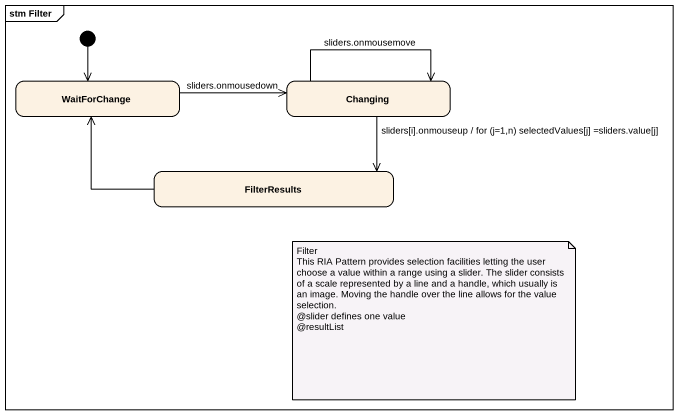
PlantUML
@startuml
mainframe stm Filter
hide empty description
state WaitForChange
state Changing
state FilterResults
[*] --> WaitForChange
WaitForChange -right-> Changing : sliders.onmousedown
Changing --> Changing : sliders.onmousemove
Changing --> FilterResults : sliders[i].onmouseup / for (j=1,n) selectedValues[j] =sliders.value[j]
FilterResults -left-> WaitForChange
note as N1
  Filter
  This RIA Pattern provides selection facilities letting the user choose a value within a range using a slider. The slider consists of a scale represented by a line and a handle, which usually is an image. Moving the handle over the line allows for the value selection.
  ~@slider defines one value
  ~@resultList
end note
@enduml
